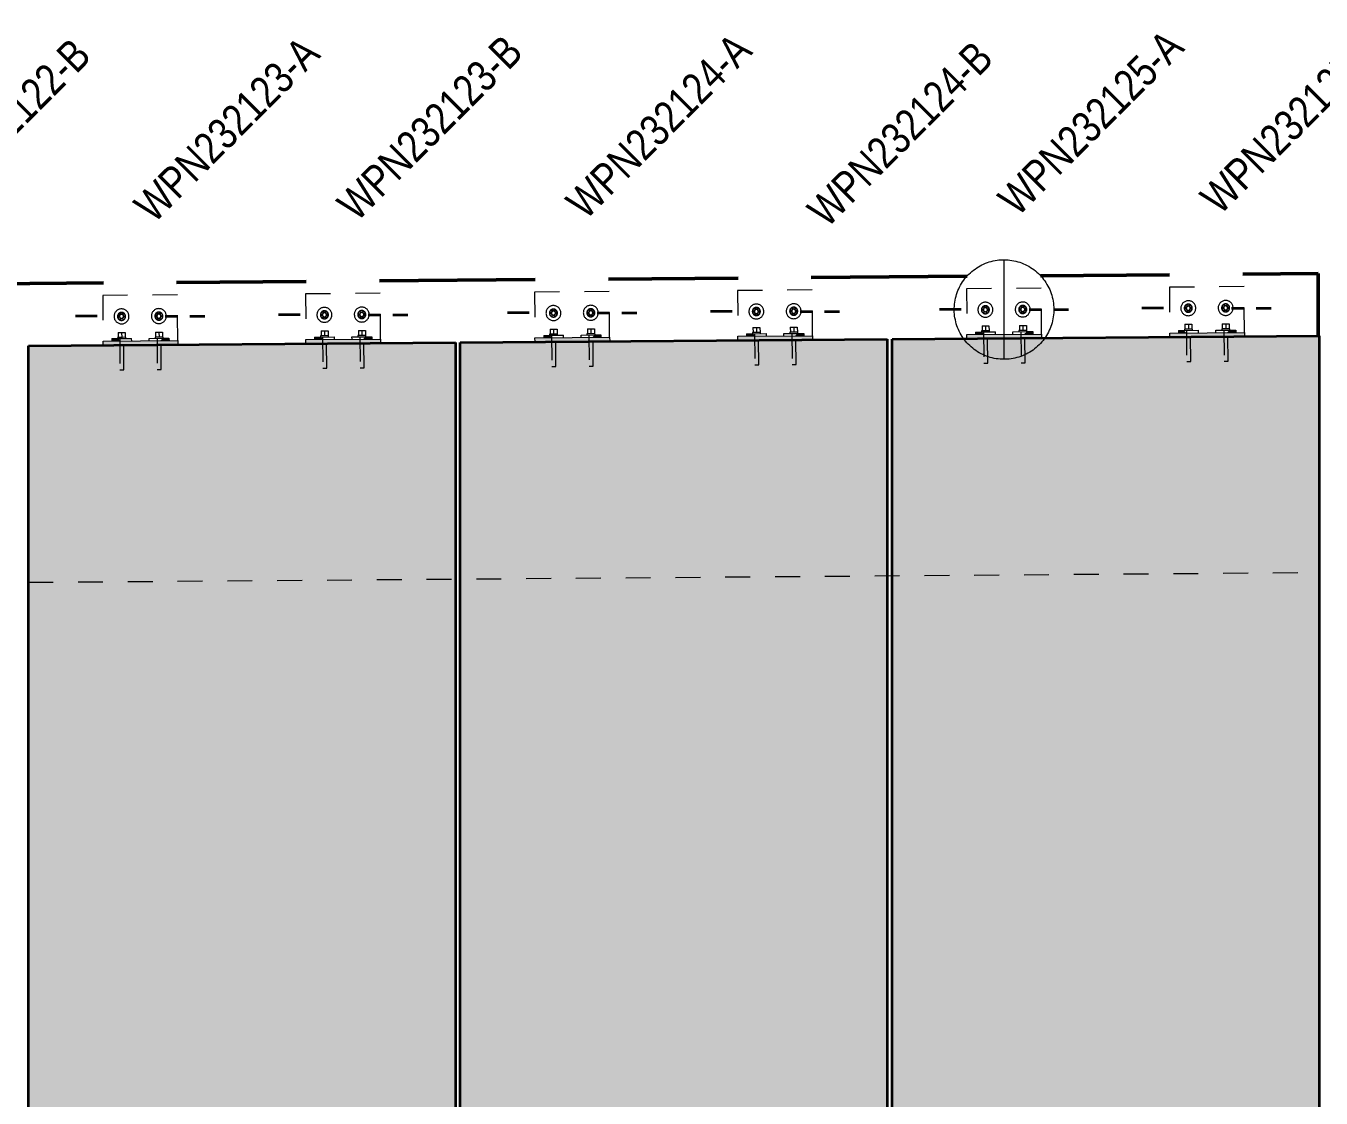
# Model space of a CAD drawing. Header units: metres. Extents: x -1146 to -1084, y 3 to 546.
# Drawn here: x -1108.05 to -1102.84, y 18.08 to 22.38 of the extents above; entities that cross this region are included whole.
import ezdxf

# ---------------------------------------------------------------- set-up
doc = ezdxf.new("R2010")
doc.units = ezdxf.units.M
doc.linetypes.add('JacobsDash', pattern=[0.0045, 0.003, -0.0015])
for name, color, linetype, lineweight in [('A-DETL', 7, 'Continuous', 13), ('A-GENM', 7, 'Continuous', 35), ('S-BEAM', 7, 'Continuous', 50), ('S-FNDN', 7, 'Continuous', 50), ('S-FNDN-IDEN', 7, 'Continuous', 18), ('S-FSTN', 7, 'Continuous', 18)]:
    doc.layers.add(name, color=color, linetype=linetype, lineweight=lineweight)
doc.styles.add('Arial Narrow', font='ARIALN.TTF', dxfattribs={"height": 0.125})

# ---------------------------------------------------------------- blocks, each defined once
blk = doc.blocks.new('BR08_20_GEN_WPC_PrecastPanel_Wall__4point - BR08_20_GEN_WPC_PrecastPanel_Wall__4point-8424389-DRG-2873193 - ELEVATION - FASCIA PANEL AT ABUTMENT B')
at = {"layer": 'A-GENM', "true_color": 0xc0c0c0}
blk.add_hatch(color=9, dxfattribs=at).paths.add_polyline_path([(-1139.2876, 14.6214), (-1137.5726, 14.6792), (-1137.5726, 21.1235), (-1139.2876, 21.1103), (-1139.2876, 18.0756)])
at = {"layer": 'A-GENM'}
for p, q in [((-1139.2876, 21.1103), (-1137.5726, 21.1235)), ((-1137.5726, 21.1235), (-1137.5726, 14.6792)), ((-1139.2876, 14.6214), (-1139.2876, 21.1103))]:
    blk.add_line(p, q, dxfattribs=at)
blk = doc.blocks.new('BR08_20_GEN_WPC_PrecastPanel_Wall__4point - BR08_20_GEN_WPC_PrecastPanel_Wall__4point-8424392-DRG-2873193 - ELEVATION - FASCIA PANEL AT ABUTMENT B')
at = {"layer": 'A-GENM', "true_color": 0xc0c0c0}
blk.add_hatch(color=9, dxfattribs=at).paths.add_polyline_path([(-1141.0226, 14.5629), (-1139.3076, 14.6207), (-1139.3076, 21.1102), (-1141.0226, 21.097), (-1141.0226, 18.0756)])
at = {"layer": 'A-GENM'}
for p, q in [((-1141.0226, 21.097), (-1139.3076, 21.1102)), ((-1141.0226, 14.5629), (-1141.0226, 21.097)), ((-1139.3076, 21.1102), (-1139.3076, 14.6207))]:
    blk.add_line(p, q, dxfattribs=at)
blk = doc.blocks.new('30_SFD_XSO_GeometryDataPoint_xyz_CS - 30_SFD_XSO_GeometryDataPoint_xyz_CS-4773378-DRG-2873193 - ELEVATION - FASCIA PANEL AT ABUTMENT B')
at = {"layer": 'S-FNDN', "lineweight": 35}
for p, q in [((-1145.5445, 21.1786), (-1145.6314, 21.1786)), ((-1145.2715, 21.1786), (-1145.2214, 21.1786)), ((-1145.1727, 21.1786), (-1145.1124, 21.1786))]:
    blk.add_line(p, q, dxfattribs=at)
blk = doc.blocks.new('30_SFD_XSO_GeometryDataPoint_xyz_CS - 30_SFD_XSO_GeometryDataPoint_xyz_CS-V14-DRG-2873193 - ELEVATION - FASCIA PANEL AT ABUTMENT B')
at = {"layer": 'S-FNDN', "lineweight": 35}
for p, q in [((-1137.2762, 21.2426), (-1137.3631, 21.2426)), ((-1137.0032, 21.2426), (-1136.9531, 21.2426)), ((-1136.9043, 21.2426), (-1136.8441, 21.2426))]:
    blk.add_line(p, q, dxfattribs=at)
blk = doc.blocks.new('BR08_20_GEN_WPC_PrecastPanel_Wall__4point - BR08_20_GEN_WPC_PrecastPanel_Wall__4point-8633912-DRG-2873193 - ELEVATION - FASCIA PANEL AT ABUTMENT B')
at = {"layer": 'A-GENM', "true_color": 0xc0c0c0}
blk.add_hatch(color=9, dxfattribs=at).paths.add_polyline_path([(-1137.5526, 14.6796), (-1135.8376, 14.7375), (-1135.8376, 21.1368), (-1137.5526, 21.1237), (-1137.5526, 18.0756)])
at = {"layer": 'A-GENM'}
for p, q in [((-1137.5526, 21.1237), (-1135.8376, 21.1368)), ((-1137.5526, 14.6796), (-1137.5526, 21.1237)), ((-1135.8376, 21.1368), (-1135.8376, 14.7375))]:
    blk.add_line(p, q, dxfattribs=at)
blk = doc.blocks.new('20_BR04_Wall_Panel_Bracket_Connection - 20_BR04_Wall_Panel_Bracket_Connection-V55-DRG-2873193 - ELEVATION - FASCIA PANEL AT ABUTMENT B')
at = {"layer": 'S-FSTN', "linetype": 'JacobsDash', "lineweight": 9, "true_color": 0xc0c0c0}
for points in [[(-1138.9876, 21.1127), (-1138.6876, 21.115), (-1138.6877, 21.131), (-1138.9877, 21.1287), (-1138.9876, 21.1235)], [(-1138.9527, 21.1289), (-1138.9169, 21.1297), (-1138.9244, 21.1359), (-1138.9267, 21.1391), (-1138.9528, 21.1389), (-1138.9527, 21.131)], [(-1138.7594, 21.1304), (-1138.7227, 21.131), (-1138.7228, 21.1407), (-1138.7481, 21.1405), (-1138.7516, 21.1368), (-1138.7587, 21.131)]]:
    blk.add_hatch(color=9, dxfattribs=at).paths.add_polyline_path(points)
at = {"layer": 'S-FSTN', "linetype": 'JacobsDash', "lineweight": 9}
for p, q in [((-1138.6891, 21.315), (-1138.9891, 21.3126)), ((-1138.9891, 21.3126), (-1138.9877, 21.1287)), ((-1138.6877, 21.131), (-1138.6891, 21.315)), ((-1138.9267, 21.1391), (-1138.8728, 21.1395)), ((-1138.8727, 21.1295), (-1138.8728, 21.1395)), ((-1138.8028, 21.1401), (-1138.7481, 21.1405)), ((-1138.8027, 21.1301), (-1138.8028, 21.1401))]:
    blk.add_line(p, q, dxfattribs=at)
at = {"layer": 'S-FSTN', "lineweight": 9}
for p, q in [((-1138.9877, 21.1287), (-1138.6877, 21.131)), ((-1138.9876, 21.1127), (-1138.9877, 21.1287)), ((-1138.9528, 21.1389), (-1138.9267, 21.1391)), ((-1138.9528, 21.1389), (-1138.9527, 21.1289)), ((-1138.7481, 21.1405), (-1138.7228, 21.1407)), ((-1138.7228, 21.1407), (-1138.7227, 21.1307)), ((-1138.6877, 21.131), (-1138.6876, 21.115))]:
    blk.add_line(p, q, dxfattribs=at)
at = {"layer": 'S-FSTN', "linetype": 'JacobsDash', "lineweight": 9}
for centre, radius, start, end in [((-1138.9135, 21.2284), 0.03, 90.4402, 270.4402), ((-1138.9135, 21.2284), 0.009, 90.4402, 270.4402), ((-1138.9135, 21.2284), 0.008, 90.4402, 270.4402), ((-1138.9135, 21.2284), 0.03, 270.4402, 90.4402), ((-1138.9135, 21.2284), 0.009, 270.4402, 90.4402), ((-1138.9135, 21.2284), 0.008, 270.4402, 90.4402), ((-1138.7635, 21.2295), 0.03, 90.4402, 270.4402), ((-1138.7635, 21.2295), 0.009, 90.4402, 270.4402), ((-1138.7635, 21.2295), 0.008, 90.4402, 270.4402), ((-1138.7635, 21.2295), 0.03, 270.4402, 90.4402), ((-1138.7635, 21.2295), 0.009, 270.4402, 90.4402), ((-1138.7635, 21.2295), 0.008, 270.4402, 90.4402)]:
    blk.add_arc(centre, radius, start, end, dxfattribs=at)
blk = doc.blocks.new('Anchor Bolt -HAB - HAB H16 x 165-V56-DRG-2873193 - ELEVATION - FASCIA PANEL AT ABUTMENT B')
at = {"layer": 'S-FSTN', "linetype": 'JacobsDash', "lineweight": 9}
for p, q in [((-1138.779, 21.1453), (-1138.7789, 21.1403)), ((-1138.7768, 21.1453), (-1138.779, 21.1453)), ((-1138.777, 21.1653), (-1138.763, 21.1654)), ((-1138.777, 21.1653), (-1138.7768, 21.1453)), ((-1138.7628, 21.1454), (-1138.7768, 21.1453)), ((-1138.7708, 21.1403), (-1138.7698, 21.0152)), ((-1138.7628, 21.1454), (-1138.7662, 21.1454)), ((-1138.763, 21.1654), (-1138.749, 21.1655)), ((-1138.763, 21.1654), (-1138.7628, 21.1454)), ((-1138.7488, 21.1455), (-1138.7628, 21.1454)), ((-1138.7595, 21.1454), (-1138.7628, 21.1454)), ((-1138.7538, 21.0153), (-1138.7548, 21.1404)), ((-1138.749, 21.1655), (-1138.7488, 21.1455)), ((-1138.7467, 21.1455), (-1138.7488, 21.1455)), ((-1138.7466, 21.1405), (-1138.7467, 21.1455)), ((-1138.7698, 21.0152), (-1138.7538, 21.0153))]:
    blk.add_line(p, q, dxfattribs=at)
blk = doc.blocks.new('Anchor Bolt -HAB - HAB H16 x 85-V57-DRG-2873193 - ELEVATION - FASCIA PANEL AT ABUTMENT B')
at = {"layer": 'S-FSTN', "linetype": 'JacobsDash', "lineweight": 9}
for p, q in [((-1138.7636, 21.2457), (-1138.7775, 21.2375)), ((-1138.7775, 21.2375), (-1138.7774, 21.2213)), ((-1138.7495, 21.2377), (-1138.7636, 21.2457)), ((-1138.7494, 21.2215), (-1138.7495, 21.2377)), ((-1138.7774, 21.2213), (-1138.7633, 21.2134)), ((-1138.7633, 21.2134), (-1138.7494, 21.2215))]:
    blk.add_line(p, q, dxfattribs=at)
for start, end in [(150.8572, 180.4402), (180.4402, 210.023), (90.8735, 150.0071), (134.6854, 135.4402), (119.3814, 120.4402), (105.4402, 106.1958), (30.8733, 90), (74.6754, 75.4402), (60.4402, 61.5023), (45.4402, 46.1944), (0.4402, 29.979), (330.9014, 0.4402), (210.8733, 270), (225.4402, 226.1941), (240.4402, 241.4994), (254.6823, 255.4402), (270.8739, 330.0071), (285.4402, 286.201), (299.3794, 300.4402), (314.6871, 315.4402)]:
    blk.add_arc((-1138.7635, 21.2295), 0.0162, start, end, dxfattribs=at)
blk = doc.blocks.new('Anchor Bolt -HAB - HAB H16 x 85-V58-DRG-2873193 - ELEVATION - FASCIA PANEL AT ABUTMENT B')
at = {"layer": 'S-FSTN', "linetype": 'JacobsDash', "lineweight": 9}
for p, q in [((-1138.9136, 21.2445), (-1138.9275, 21.2363)), ((-1138.9275, 21.2363), (-1138.9274, 21.2202)), ((-1138.8995, 21.2365), (-1138.9136, 21.2445)), ((-1138.8994, 21.2204), (-1138.8995, 21.2365)), ((-1138.9274, 21.2202), (-1138.9133, 21.2122)), ((-1138.9133, 21.2122), (-1138.8994, 21.2204))]:
    blk.add_line(p, q, dxfattribs=at)
for start, end in [(150.9012, 180.4402), (180.4402, 209.9792), (90.8739, 150.0072), (134.6858, 135.4402), (119.378, 120.4402), (105.4402, 106.2051), (30.8735, 90), (74.6847, 75.4402), (60.4402, 61.499), (45.4402, 46.1949), (0.4402, 30.023), (330.8577, 0.4402), (210.8732, 270), (225.4402, 226.1935), (240.4402, 241.5011), (254.6793, 255.4402), (270.8737, 330.007), (285.4402, 286.198), (299.3811, 300.4402), (314.6865, 315.4402)]:
    blk.add_arc((-1138.9135, 21.2284), 0.0162, start, end, dxfattribs=at)
blk = doc.blocks.new('Anchor Bolt -HAB - HAB H16 x 165-V59-DRG-2873193 - ELEVATION - FASCIA PANEL AT ABUTMENT B')
at = {"layer": 'S-FSTN', "linetype": 'JacobsDash', "lineweight": 9}
for p, q in [((-1140.514, 21.1319), (-1140.5139, 21.1269)), ((-1140.5118, 21.1319), (-1140.514, 21.1319)), ((-1140.512, 21.1519), (-1140.498, 21.152)), ((-1140.512, 21.1519), (-1140.5118, 21.1319)), ((-1140.4978, 21.132), (-1140.5118, 21.1319)), ((-1140.5058, 21.127), (-1140.5048, 21.0019)), ((-1140.4978, 21.132), (-1140.5012, 21.132)), ((-1140.498, 21.152), (-1140.484, 21.1522)), ((-1140.498, 21.152), (-1140.4978, 21.132)), ((-1140.4838, 21.1322), (-1140.4978, 21.132)), ((-1140.4945, 21.1321), (-1140.4978, 21.132)), ((-1140.4888, 21.002), (-1140.4898, 21.1271)), ((-1140.484, 21.1522), (-1140.4838, 21.1322)), ((-1140.4817, 21.1322), (-1140.4838, 21.1322)), ((-1140.4816, 21.1272), (-1140.4817, 21.1322)), ((-1140.5048, 21.0019), (-1140.4888, 21.002))]:
    blk.add_line(p, q, dxfattribs=at)
blk = doc.blocks.new('20_BR04_Wall_Panel_Bracket_Connection - 20_BR04_Wall_Panel_Bracket_Connection-V22-DRG-2873193 - ELEVATION - FASCIA PANEL AT ABUTMENT B')
at = {"layer": 'S-FSTN', "linetype": 'JacobsDash', "lineweight": 9, "true_color": 0xc0c0c0}
for points in [[(-1137.2526, 21.126), (-1136.9526, 21.1283), (-1136.9527, 21.1443), (-1137.2527, 21.142), (-1137.2526, 21.1349)], [(-1137.2177, 21.1423), (-1137.1818, 21.1425), (-1137.1905, 21.1496), (-1137.1925, 21.1525), (-1137.2178, 21.1523), (-1137.2177, 21.1443)], [(-1137.0238, 21.1437), (-1136.9877, 21.1443), (-1136.9878, 21.154), (-1137.0127, 21.1538), (-1137.0167, 21.1495), (-1137.0232, 21.1443)]]:
    blk.add_hatch(color=9, dxfattribs=at).paths.add_polyline_path(points)
at = {"layer": 'S-FSTN', "linetype": 'JacobsDash', "lineweight": 9}
for p, q in [((-1136.9541, 21.3283), (-1137.2541, 21.326)), ((-1137.2541, 21.326), (-1137.2527, 21.142)), ((-1136.9527, 21.1443), (-1136.9541, 21.3283)), ((-1137.1924, 21.1525), (-1137.1378, 21.1529)), ((-1137.1377, 21.1429), (-1137.1378, 21.1529)), ((-1137.0678, 21.1534), (-1137.0128, 21.1538)), ((-1137.0677, 21.1434), (-1137.0678, 21.1534))]:
    blk.add_line(p, q, dxfattribs=at)
at = {"layer": 'S-FSTN', "lineweight": 9}
for p, q in [((-1137.2527, 21.142), (-1136.9527, 21.1443)), ((-1137.2526, 21.126), (-1137.2527, 21.142)), ((-1137.2178, 21.1523), (-1137.1925, 21.1525)), ((-1137.2178, 21.1523), (-1137.2177, 21.1423)), ((-1137.0127, 21.1538), (-1136.9878, 21.154)), ((-1136.9878, 21.154), (-1136.9877, 21.144)), ((-1136.9527, 21.1443), (-1136.9526, 21.1283))]:
    blk.add_line(p, q, dxfattribs=at)
at = {"layer": 'S-FSTN', "linetype": 'JacobsDash', "lineweight": 9}
for centre, radius, start, end in [((-1137.1784, 21.2417), 0.03, 90.4366, 270.4366), ((-1137.1784, 21.2417), 0.009, 90.4366, 270.4366), ((-1137.1784, 21.2417), 0.008, 90.4366, 270.4366), ((-1137.1784, 21.2417), 0.03, 270.4366, 90.4366), ((-1137.1784, 21.2417), 0.009, 270.4366, 90.4366), ((-1137.1784, 21.2417), 0.008, 270.4366, 90.4366), ((-1137.0285, 21.2428), 0.03, 90.4366, 270.4366), ((-1137.0285, 21.2428), 0.009, 90.4366, 270.4366), ((-1137.0285, 21.2428), 0.008, 90.4366, 270.4366), ((-1137.0285, 21.2428), 0.03, 270.4366, 90.4366), ((-1137.0285, 21.2428), 0.009, 270.4366, 90.4366), ((-1137.0285, 21.2428), 0.008, 270.4366, 90.4366)]:
    blk.add_arc(centre, radius, start, end, dxfattribs=at)
blk = doc.blocks.new('20_BR04_Wall_Panel_Bracket_Connection - 20_BR04_Wall_Panel_Bracket_Connection-V23-DRG-2873193 - ELEVATION - FASCIA PANEL AT ABUTMENT B')
at = {"layer": 'S-FSTN', "linetype": 'JacobsDash', "lineweight": 9, "true_color": 0xc0c0c0}
for points in [[(-1136.4375, 21.1322), (-1136.1376, 21.1349), (-1136.1377, 21.1505), (-1136.4377, 21.1482), (-1136.4376, 21.1349)], [(-1136.4027, 21.1485), (-1136.3706, 21.1492), (-1136.3784, 21.1556), (-1136.3805, 21.1586), (-1136.4027, 21.1585), (-1136.4027, 21.1505)], [(-1136.2094, 21.15), (-1136.1727, 21.1505), (-1136.1727, 21.1602), (-1136.1987, 21.16), (-1136.2037, 21.1546), (-1136.2087, 21.1505)]]:
    blk.add_hatch(color=9, dxfattribs=at).paths.add_polyline_path(points)
at = {"layer": 'S-FSTN', "linetype": 'JacobsDash', "lineweight": 9}
for p, q in [((-1136.1391, 21.3345), (-1136.4391, 21.3322)), ((-1136.4391, 21.3322), (-1136.4377, 21.1482)), ((-1136.1377, 21.1505), (-1136.1391, 21.3345)), ((-1136.3805, 21.1586), (-1136.3227, 21.1591)), ((-1136.3227, 21.1491), (-1136.3227, 21.1591)), ((-1136.2527, 21.1596), (-1136.1988, 21.16)), ((-1136.2527, 21.1496), (-1136.2527, 21.1596))]:
    blk.add_line(p, q, dxfattribs=at)
at = {"layer": 'S-FSTN', "lineweight": 9}
for p, q in [((-1136.4377, 21.1482), (-1136.1377, 21.1505)), ((-1136.4375, 21.1322), (-1136.4377, 21.1482)), ((-1136.4027, 21.1585), (-1136.3805, 21.1586)), ((-1136.4027, 21.1585), (-1136.4027, 21.1485)), ((-1136.1987, 21.16), (-1136.1727, 21.1602)), ((-1136.1727, 21.1602), (-1136.1727, 21.1502)), ((-1136.1377, 21.1505), (-1136.1375, 21.1345))]:
    blk.add_line(p, q, dxfattribs=at)
at = {"layer": 'S-FSTN', "linetype": 'JacobsDash', "lineweight": 9}
for centre, radius, start, end in [((-1136.2134, 21.2491), 0.03, 90.4366, 270.4366), ((-1136.2134, 21.2491), 0.03, 270.4366, 90.4366), ((-1136.3634, 21.2479), 0.03, 90.4366, 270.4366), ((-1136.3634, 21.2479), 0.009, 90.4366, 270.4366), ((-1136.3634, 21.2479), 0.008, 90.4366, 270.4366), ((-1136.3634, 21.2479), 0.03, 270.4366, 90.4366), ((-1136.3634, 21.2479), 0.009, 270.4366, 90.4366), ((-1136.3634, 21.2479), 0.008, 270.4366, 90.4366), ((-1136.2134, 21.2491), 0.009, 90.4366, 270.4366), ((-1136.2134, 21.2491), 0.008, 90.4366, 270.4366), ((-1136.2134, 21.2491), 0.009, 270.4366, 90.4366), ((-1136.2134, 21.2491), 0.008, 270.4366, 90.4366)]:
    blk.add_arc(centre, radius, start, end, dxfattribs=at)
blk = doc.blocks.new('Anchor Bolt -HAB - HAB H16 x 85-V64-DRG-2873193 - ELEVATION - FASCIA PANEL AT ABUTMENT B')
at = {"layer": 'S-FSTN', "linetype": 'JacobsDash', "lineweight": 9}
for p, q in [((-1137.0286, 21.259), (-1137.0425, 21.2508)), ((-1137.0425, 21.2508), (-1137.0424, 21.2347)), ((-1137.0424, 21.2347), (-1137.0283, 21.2267)), ((-1137.0145, 21.251), (-1137.0286, 21.259)), ((-1137.0283, 21.2267), (-1137.0144, 21.2349)), ((-1137.0144, 21.2349), (-1137.0145, 21.251))]:
    blk.add_line(p, q, dxfattribs=at)
for start, end in [(150.8537, 180.4366), (180.4366, 210.0194), (90.8699, 150.0035), (210.8697, 269.9964), (134.6818, 135.2682), (225.4366, 226.1906), (119.3778, 120.4366), (240.4366, 241.4959), (105.4366, 106.1922), (254.6788, 255.4366), (30.8697, 89.9964), (270.8703, 330.0036), (74.6719, 75.4366), (285.4366, 286.1974), (60.4366, 61.4987), (299.3758, 300.4366), (45.4366, 46.1909), (314.6836, 315.4366), (0.4366, 29.9754), (330.8979, 0.4366)]:
    blk.add_arc((-1137.0285, 21.2428), 0.0162, start, end, dxfattribs=at)
blk = doc.blocks.new('03_SFR_ACS_Abutment_BR08_Retaining wall CS - ABUTMENT EAST_BR8_1-7988247-DRG-2873193 - ELEVATION - FASCIA PANEL AT ABUTMENT B')
at = {"layer": 'A-DETL', "color": 8, "linetype": 'JacobsDash', "lineweight": 18, "true_color": 0x808080}
blk.add_line((-1145.8229, 20.1101), (-1135.8419, 20.1868), dxfattribs=at)
at = {"layer": 'S-BEAM', "color": 252, "true_color": 0x888888}
for p, q in [((-1136.1448, 21.3845), (-1135.8415, 21.3868)), ((-1135.8416, 21.1368), (-1135.8415, 21.3868)), ((-1143.7478, 21.3261), (-1143.1213, 21.3309)), ((-1142.8278, 21.3332), (-1141.6413, 21.3423)), ((-1141.3478, 21.3445), (-1140.7213, 21.3493)), ((-1140.4278, 21.3516), (-1139.9062, 21.3556)), ((-1139.6128, 21.3579), (-1138.9863, 21.3627)), ((-1138.6928, 21.3649), (-1138.1712, 21.3689)), ((-1137.8778, 21.3712), (-1137.2518, 21.376)), ((-1136.9575, 21.3783), (-1136.4385, 21.3822)), ((-1145.8229, 21.3101), (-1145.5197, 21.3125)), ((-1145.8229, 21.3101), (-1145.8229, 20.1101)), ((-1145.2262, 21.3147), (-1144.0413, 21.3238))]:
    blk.add_line(p, q, dxfattribs=at)

msp = doc.modelspace()

# ---------------------------------------------------------------- linework, layer by layer
at = {"layer": 'A-DETL', "color": 7, "lineweight": 9, "true_color": 0xffffff}
msp.add_line((-1104.1186, 21.0426), (-1104.1186, 21.4426), dxfattribs=at)
msp.add_line((-1104.1186, 21.0426), (-1104.1186, 21.4426), dxfattribs=at)
at = {"layer": 'A-DETL', "color": 7, "lineweight": 9, "true_color": 0xffffff, "flags": 128}
for points in [[(-1104.1186, 21.0426), (-1104.1266, 21.0427), (-1104.1346, 21.0432), (-1104.1425, 21.044), (-1104.1505, 21.0451), (-1104.1583, 21.0466), (-1104.1661, 21.0483), (-1104.1739, 21.0504), (-1104.1815, 21.0527), (-1104.1891, 21.0554), (-1104.1965, 21.0584), (-1104.2038, 21.0616), (-1104.211, 21.0652), (-1104.218, 21.069), (-1104.2248, 21.0731), (-1104.2315, 21.0775), (-1104.238, 21.0822), (-1104.2444, 21.0871), (-1104.2505, 21.0922), (-1104.2564, 21.0976), (-1104.2621, 21.1032), (-1104.2675, 21.1091), (-1104.2727, 21.1152), (-1104.2777, 21.1214), (-1104.2824, 21.1279), (-1104.2869, 21.1345), (-1104.2911, 21.1413), (-1104.295, 21.1483), (-1104.2986, 21.1554), (-1104.302, 21.1627), (-1104.305, 21.1701), (-1104.3078, 21.1776), (-1104.3102, 21.1852), (-1104.3123, 21.1929), (-1104.3142, 21.2007), (-1104.3157, 21.2086), (-1104.3169, 21.2165), (-1104.3178, 21.2244), (-1104.3183, 21.2324), (-1104.3186, 21.2404), (-1104.3185, 21.2484), (-1104.3181, 21.2564), (-1104.3174, 21.2644), (-1104.3164, 21.2723), (-1104.315, 21.2802), (-1104.3134, 21.288), (-1104.3114, 21.2958), (-1104.3091, 21.3034), (-1104.3065, 21.311), (-1104.3036, 21.3185), (-1104.3005, 21.3258), (-1104.297, 21.333), (-1104.2932, 21.3401), (-1104.2892, 21.347), (-1104.2849, 21.3537), (-1104.2803, 21.3603), (-1104.2755, 21.3667), (-1104.2704, 21.3728), (-1104.265, 21.3788), (-1104.2595, 21.3845), (-1104.2537, 21.3901), (-1104.2477, 21.3953), (-1104.2415, 21.4004), (-1104.2351, 21.4052), (-1104.2285, 21.4097), (-1104.2217, 21.414), (-1104.2148, 21.4179), (-1104.2077, 21.4217), (-1104.2004, 21.4251), (-1104.1931, 21.4282), (-1104.1856, 21.431), (-1104.178, 21.4336), (-1104.1703, 21.4358), (-1104.1626, 21.4377), (-1104.1547, 21.4393), (-1104.1468, 21.4406), (-1104.1389, 21.4416), (-1104.1309, 21.4422), (-1104.1229, 21.4425), (-1104.1186, 21.4426)], [(-1104.1186, 21.4426), (-1104.1106, 21.4424), (-1104.1026, 21.4419), (-1104.0947, 21.4411), (-1104.0867, 21.44), (-1104.0789, 21.4386), (-1104.0711, 21.4368), (-1104.0633, 21.4348), (-1104.0557, 21.4324), (-1104.0481, 21.4298), (-1104.0407, 21.4268), (-1104.0334, 21.4235), (-1104.0262, 21.42), (-1104.0192, 21.4161), (-1104.0124, 21.412), (-1104.0057, 21.4076), (-1103.9992, 21.403), (-1103.9928, 21.3981), (-1103.9867, 21.3929), (-1103.9808, 21.3875), (-1103.9751, 21.3819), (-1103.9697, 21.3761), (-1103.9645, 21.37), (-1103.9595, 21.3637), (-1103.9548, 21.3573), (-1103.9503, 21.3506), (-1103.9461, 21.3438), (-1103.9422, 21.3368), (-1103.9386, 21.3297), (-1103.9352, 21.3225), (-1103.9322, 21.3151), (-1103.9294, 21.3075), (-1103.927, 21.2999), (-1103.9249, 21.2922), (-1103.923, 21.2844), (-1103.9215, 21.2766), (-1103.9203, 21.2687), (-1103.9194, 21.2607), (-1103.9189, 21.2527), (-1103.9186, 21.2447), (-1103.9187, 21.2367), (-1103.9191, 21.2288), (-1103.9198, 21.2208), (-1103.9208, 21.2129), (-1103.9222, 21.205), (-1103.9238, 21.1971), (-1103.9258, 21.1894), (-1103.9281, 21.1817), (-1103.9307, 21.1742), (-1103.9336, 21.1667), (-1103.9367, 21.1594), (-1103.9402, 21.1521), (-1103.944, 21.1451), (-1103.948, 21.1382), (-1103.9523, 21.1314), (-1103.9569, 21.1249), (-1103.9617, 21.1185), (-1103.9668, 21.1123), (-1103.9722, 21.1064), (-1103.9777, 21.1006), (-1103.9835, 21.0951), (-1103.9895, 21.0898), (-1103.9957, 21.0848), (-1104.0021, 21.08), (-1104.0087, 21.0755), (-1104.0155, 21.0712), (-1104.0224, 21.0672), (-1104.0295, 21.0635), (-1104.0368, 21.0601), (-1104.0441, 21.057), (-1104.0516, 21.0541), (-1104.0592, 21.0516), (-1104.0669, 21.0494), (-1104.0746, 21.0475), (-1104.0825, 21.0459), (-1104.0904, 21.0446), (-1104.0983, 21.0436), (-1104.1063, 21.043), (-1104.1143, 21.0426), (-1104.1186, 21.0426)]]:
    msp.add_lwpolyline(points, dxfattribs=at)

# ---------------------------------------------------------------- block references
at = {"layer": 'A-DETL', "color": 8, "linetype": 'JacobsDash', "lineweight": 18, "true_color": 0x808080}
msp.add_blockref('03_SFR_ACS_Abutment_BR08_Retaining wall CS - ABUTMENT EAST_BR8_1-7988247-DRG-2873193 - ELEVATION - FASCIA PANEL AT ABUTMENT B', (32.985, 0), dxfattribs=at)
at = {"layer": 'A-GENM'}
for name in ['BR08_20_GEN_WPC_PrecastPanel_Wall__4point - BR08_20_GEN_WPC_PrecastPanel_Wall__4point-8424389-DRG-2873193 - ELEVATION - FASCIA PANEL AT ABUTMENT B', 'BR08_20_GEN_WPC_PrecastPanel_Wall__4point - BR08_20_GEN_WPC_PrecastPanel_Wall__4point-8633912-DRG-2873193 - ELEVATION - FASCIA PANEL AT ABUTMENT B', 'BR08_20_GEN_WPC_PrecastPanel_Wall__4point - BR08_20_GEN_WPC_PrecastPanel_Wall__4point-8424392-DRG-2873193 - ELEVATION - FASCIA PANEL AT ABUTMENT B']:
    msp.add_blockref(name, (32.985, 0), dxfattribs=at)
at = {"layer": 'S-FNDN'}
for p in [(39.5185, 0.0502), (40.3335, 0.0565), (42.0663, 0.0699), (37.7835, 0.0369), (38.5985, 0.0431)]:
    msp.add_blockref('30_SFD_XSO_GeometryDataPoint_xyz_CS - 30_SFD_XSO_GeometryDataPoint_xyz_CS-4773378-DRG-2873193 - ELEVATION - FASCIA PANEL AT ABUTMENT B', p, dxfattribs=at)
at = {"layer": 'S-FNDN', "lineweight": 35}
msp.add_blockref('30_SFD_XSO_GeometryDataPoint_xyz_CS - 30_SFD_XSO_GeometryDataPoint_xyz_CS-V14-DRG-2873193 - ELEVATION - FASCIA PANEL AT ABUTMENT B', (32.985, 0), dxfattribs=at)
at = {"layer": 'S-FSTN', "linetype": 'JacobsDash', "lineweight": 9}
for name, p in [('20_BR04_Wall_Panel_Bracket_Connection - 20_BR04_Wall_Panel_Bracket_Connection-V23-DRG-2873193 - ELEVATION - FASCIA PANEL AT ABUTMENT B', (32.985, 0)), ('20_BR04_Wall_Panel_Bracket_Connection - 20_BR04_Wall_Panel_Bracket_Connection-V55-DRG-2873193 - ELEVATION - FASCIA PANEL AT ABUTMENT B', (31.25, -0.0133)), ('20_BR04_Wall_Panel_Bracket_Connection - 20_BR04_Wall_Panel_Bracket_Connection-V55-DRG-2873193 - ELEVATION - FASCIA PANEL AT ABUTMENT B', (32.065, -0.0071)), ('20_BR04_Wall_Panel_Bracket_Connection - 20_BR04_Wall_Panel_Bracket_Connection-V55-DRG-2873193 - ELEVATION - FASCIA PANEL AT ABUTMENT B', (32.985, 0)), ('20_BR04_Wall_Panel_Bracket_Connection - 20_BR04_Wall_Panel_Bracket_Connection-V55-DRG-2873193 - ELEVATION - FASCIA PANEL AT ABUTMENT B', (33.8, 0.0063)), ('20_BR04_Wall_Panel_Bracket_Connection - 20_BR04_Wall_Panel_Bracket_Connection-V22-DRG-2873193 - ELEVATION - FASCIA PANEL AT ABUTMENT B', (32.985, 0)), ('Anchor Bolt -HAB - HAB H16 x 85-V58-DRG-2873193 - ELEVATION - FASCIA PANEL AT ABUTMENT B', (31.25, -0.0133)), ('Anchor Bolt -HAB - HAB H16 x 85-V57-DRG-2873193 - ELEVATION - FASCIA PANEL AT ABUTMENT B', (31.25, -0.0133)), ('Anchor Bolt -HAB - HAB H16 x 85-V58-DRG-2873193 - ELEVATION - FASCIA PANEL AT ABUTMENT B', (32.065, -0.0071)), ('Anchor Bolt -HAB - HAB H16 x 85-V57-DRG-2873193 - ELEVATION - FASCIA PANEL AT ABUTMENT B', (32.065, -0.0071)), ('Anchor Bolt -HAB - HAB H16 x 85-V58-DRG-2873193 - ELEVATION - FASCIA PANEL AT ABUTMENT B', (32.985, 0)), ('Anchor Bolt -HAB - HAB H16 x 85-V57-DRG-2873193 - ELEVATION - FASCIA PANEL AT ABUTMENT B', (32.985, 0)), ('Anchor Bolt -HAB - HAB H16 x 85-V58-DRG-2873193 - ELEVATION - FASCIA PANEL AT ABUTMENT B', (33.8, 0.0063)), ('Anchor Bolt -HAB - HAB H16 x 85-V57-DRG-2873193 - ELEVATION - FASCIA PANEL AT ABUTMENT B', (33.8, 0.0063)), ('Anchor Bolt -HAB - HAB H16 x 85-V64-DRG-2873193 - ELEVATION - FASCIA PANEL AT ABUTMENT B', (32.985, 0)), ('Anchor Bolt -HAB - HAB H16 x 165-V59-DRG-2873193 - ELEVATION - FASCIA PANEL AT ABUTMENT B', (32.835, -0.0012)), ('Anchor Bolt -HAB - HAB H16 x 165-V59-DRG-2873193 - ELEVATION - FASCIA PANEL AT ABUTMENT B', (32.985, 0)), ('Anchor Bolt -HAB - HAB H16 x 165-V59-DRG-2873193 - ELEVATION - FASCIA PANEL AT ABUTMENT B', (33.65, 0.0051)), ('Anchor Bolt -HAB - HAB H16 x 165-V59-DRG-2873193 - ELEVATION - FASCIA PANEL AT ABUTMENT B', (33.8, 0.0063)), ('Anchor Bolt -HAB - HAB H16 x 165-V56-DRG-2873193 - ELEVATION - FASCIA PANEL AT ABUTMENT B', (32.835, -0.0012)), ('Anchor Bolt -HAB - HAB H16 x 165-V56-DRG-2873193 - ELEVATION - FASCIA PANEL AT ABUTMENT B', (32.985, 0)), ('Anchor Bolt -HAB - HAB H16 x 165-V56-DRG-2873193 - ELEVATION - FASCIA PANEL AT ABUTMENT B', (33.65, 0.0051)), ('Anchor Bolt -HAB - HAB H16 x 165-V56-DRG-2873193 - ELEVATION - FASCIA PANEL AT ABUTMENT B', (33.8, 0.0063))]:
    msp.add_blockref(name, p, dxfattribs=at)
at = {"layer": 'S-FSTN', "linetype": 'JacobsDash', "lineweight": 9, "rotation": 359.9964330756292}
for name, p in [('Anchor Bolt -HAB - HAB H16 x 85-V58-DRG-2873193 - ELEVATION - FASCIA PANEL AT ABUTMENT B', (34.7187, -0.0576)), ('Anchor Bolt -HAB - HAB H16 x 85-V58-DRG-2873193 - ELEVATION - FASCIA PANEL AT ABUTMENT B', (35.5337, -0.0513)), ('Anchor Bolt -HAB - HAB H16 x 85-V57-DRG-2873193 - ELEVATION - FASCIA PANEL AT ABUTMENT B', (35.5337, -0.0513)), ('Anchor Bolt -HAB - HAB H16 x 165-V56-DRG-2873193 - ELEVATION - FASCIA PANEL AT ABUTMENT B', (34.5687, -0.0587)), ('Anchor Bolt -HAB - HAB H16 x 165-V56-DRG-2873193 - ELEVATION - FASCIA PANEL AT ABUTMENT B', (34.7187, -0.0576)), ('Anchor Bolt -HAB - HAB H16 x 165-V56-DRG-2873193 - ELEVATION - FASCIA PANEL AT ABUTMENT B', (35.3837, -0.0525)), ('Anchor Bolt -HAB - HAB H16 x 165-V56-DRG-2873193 - ELEVATION - FASCIA PANEL AT ABUTMENT B', (35.5337, -0.0513))]:
    msp.add_blockref(name, p, dxfattribs=at)

# ---------------------------------------------------------------- texts
at = {"layer": 'S-FNDN-IDEN', "lineweight": 9, "char_height": 0.125, "attachment_point": 1, "rotation": 45, "style": 'Arial Narrow', "bg_fill": 3, "box_fill_scale": 1, "bg_fill_color": 256, "bg_fill_true_color": 13158600, "bg_fill_transparency": 0}
for s, insert in [('WPN232125-A', (-1104.1525, 21.7006)), ('WPN232125-B', (-1103.3396, 21.7065)), ('WPN232122-B', (-1108.5424, 21.6664)), ('WPN232123-A', (-1107.6224, 21.6735)), ('WPN232123-B', (-1106.8074, 21.6797)), ('WPN232124-A', (-1105.8874, 21.6868))]:
    msp.add_mtext(s, dxfattribs=dict(at, insert=insert))

# ---------------------------------------------------------------- next in the draw order: texts
at = {"layer": 'S-FNDN-IDEN', "lineweight": 9, "insert": (-1104.9181, 21.655), "char_height": 0.125, "attachment_point": 1, "rotation": 45, "style": 'Arial Narrow', "bg_fill": 3, "box_fill_scale": 1, "bg_fill_color": 256, "bg_fill_true_color": 13158600, "bg_fill_transparency": 0}
msp.add_mtext('WPN232124-B', dxfattribs=at)

doc.saveas('drawing.dxf')
